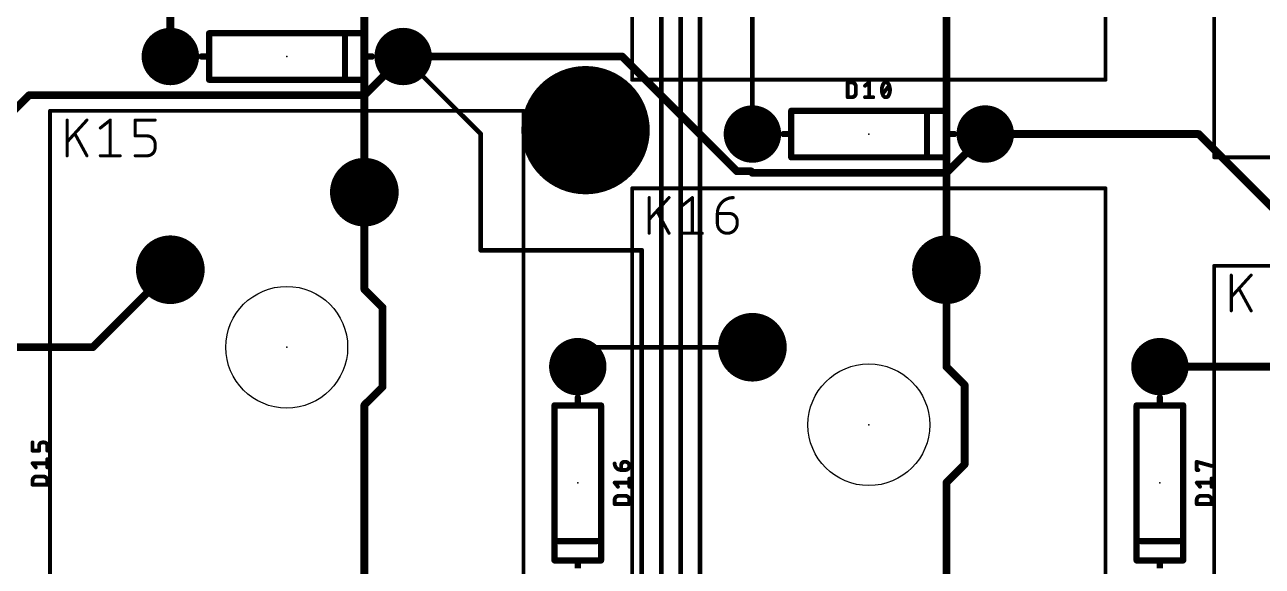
# Model space of a CAD drawing. Extents: x -5 to 151, y -26 to 100.
# Drawn here: x 41.59 to 82.09, y 36.64 to 54.38 of the extents above; entities that cross this region are included whole.
import ezdxf

# ---------------------------------------------------------------- set-up
doc = ezdxf.new("R2010")
doc.units = 0
for name, color, linetype in [('1', 12, 'CONTINUOUS'), ('16', 132, 'CONTINUOUS'), ('17', 110, 'CONTINUOUS'), ('20', 31, 'CONTINUOUS'), ('21', 253, 'CONTINUOUS'), ('23', 53, 'CONTINUOUS'), ('25', 253, 'CONTINUOUS'), ('39', 12, 'CONTINUOUS'), ('40', 132, 'CONTINUOUS'), ('41', 12, 'CONTINUOUS'), ('42', 132, 'CONTINUOUS'), ('51', 253, 'CONTINUOUS')]:
    doc.layers.add(name, color=color, linetype=linetype)

# ---------------------------------------------------------------- blocks, each defined once
blk = doc.blocks.new('ROUNDP')
at = {"const_width": 0.5}
blk.add_lwpolyline([(0, -0.25, 1), (0, 0.25, 1), (0, -0.25)], format="xyb", dxfattribs=at)

msp = doc.modelspace()

# ---------------------------------------------------------------- linework, layer by layer
at = {"layer": '1'}
for points, const_width in [([(63.6905, 23.3045), (63.6905, 87.8205)], 0.1524), ([(63.0555, 87.4395), (63.0555, 19.1135)], 0.1524), ([(62.4205, 15.24), (62.4205, 72.39)], 0.1524), ([(52.705, 60.9688), (52.705, 48.895)], 0.254), ([(71.755, 58.4288), (71.755, 46.355)], 0.254), ([(53.975, 53.34), (56.515, 50.8)], 0.1524), ([(56.515, 50.8), (56.515, 46.99)], 0.1524), ([(52.705, 48.895), (52.705, 45.7112)], 0.254), ([(56.515, 46.99), (61.7855, 46.99)], 0.1524), ([(61.7855, 46.99), (61.7855, 14.605)], 0.1524), ([(43.815, 43.815), (46.355, 46.355)], 0.254), ([(71.755, 46.355), (71.755, 43.1713)], 0.254), ([(52.705, 45.7112), (53.3019, 45.1144)], 0.254), ([(53.3019, 45.1144), (53.3019, 42.5157)], 0.254), ([(40.64, 43.815), (43.815, 43.815)], 0.254), ([(71.755, 43.1713), (72.3519, 42.5744)], 0.254), ([(78.74, 43.18), (82.55, 43.18)], 0.254), ([(53.3019, 42.5157), (52.705, 41.9188)], 0.254), ([(72.3519, 42.5744), (72.3519, 39.9757)], 0.254), ([(52.705, 41.9188), (52.705, 29.845)], 0.254), ([(72.3519, 39.9757), (71.755, 39.3788)], 0.254), ([(71.755, 39.3788), (71.755, 27.305)], 0.254)]:
    msp.add_lwpolyline(points, dxfattribs=dict(at, const_width=const_width))
for points, const_width in [([(54.0019, 53.3669, 1), (53.9481, 53.3131)], 0.0762), ([(56.5531, 50.8, 1), (56.4769, 50.8)], 0.0762), ([(56.4881, 50.7731, 1), (56.5419, 50.8269)], 0.0762), ([(52.7685, 48.895, 1), (52.6415, 48.895)], 0.127), ([(52.6415, 48.895, 1), (52.7685, 48.895)], 0.127), ([(56.515, 47.0281, 1), (56.515, 46.9519)], 0.0762), ([(56.4769, 46.99, 1), (56.5531, 46.99)], 0.0762), ([(61.8236, 46.99, 1), (61.7474, 46.99)], 0.0762), ([(61.7855, 46.9519, 1), (61.7855, 47.0281)], 0.0762), ([(46.3999, 46.3101, 1), (46.3101, 46.3999)], 0.127), ([(71.8185, 46.355, 1), (71.6915, 46.355)], 0.127), ([(71.6915, 46.355, 1), (71.8185, 46.355)], 0.127), ([(52.7499, 45.7562, 1), (52.6601, 45.6663)], 0.127), ([(52.6415, 45.7112, 1), (52.7685, 45.7112)], 0.127), ([(53.3654, 45.1144, 1), (53.2384, 45.1144)], 0.127), ([(53.257, 45.0694, 1), (53.3468, 45.1593)], 0.127), ([(43.7701, 43.8599, 1), (43.8599, 43.7701)], 0.127), ([(43.815, 43.7515, 1), (43.815, 43.8785)], 0.127), ([(71.7999, 43.2162, 1), (71.7101, 43.1263)], 0.127), ([(71.6915, 43.1713, 1), (71.8185, 43.1713)], 0.127), ([(78.74, 43.2435, 1), (78.74, 43.1165)], 0.127), ([(53.2384, 42.5157, 1), (53.3654, 42.5157)], 0.127), ([(53.3468, 42.4707, 1), (53.257, 42.5606)], 0.127), ([(72.4154, 42.5744, 1), (72.2884, 42.5744)], 0.127), ([(72.307, 42.5294, 1), (72.3968, 42.6193)], 0.127), ([(52.7685, 41.9188, 1), (52.6415, 41.9188)], 0.127), ([(52.6601, 41.9637, 1), (52.7499, 41.8738)], 0.127), ([(72.3968, 39.9307, 1), (72.307, 40.0206)], 0.127), ([(72.2884, 39.9757, 1), (72.4154, 39.9757)], 0.127), ([(71.8185, 39.3788, 1), (71.6915, 39.3788)], 0.127), ([(71.7101, 39.4237, 1), (71.7999, 39.3338)], 0.127)]:
    msp.add_lwpolyline(points, format="xyb", dxfattribs=dict(at, const_width=const_width))
at = {"layer": '16'}
for points, const_width in [([(46.355, 65.405), (46.355, 53.34)], 0.254), ([(65.405, 62.865), (65.405, 50.8)], 0.1524), ([(52.705, 52.07), (53.975, 53.34)], 0.254), ([(53.975, 53.34), (61.1408, 53.34)], 0.254), ([(61.1408, 53.34), (64.9, 49.5808)], 0.254), ([(41.145, 51.4858), (41.7292, 52.07)], 0.254), ([(41.7292, 52.07), (52.705, 52.07)], 0.254), ([(71.755, 49.53), (73.025, 50.8)], 0.254), ([(73.025, 50.8), (80.01, 50.8)], 0.254), ([(80.01, 50.8), (83.82, 46.99)], 0.254), ([(64.9, 49.5808), (65.3542, 49.5808)], 0.254), ([(65.3542, 49.5808), (65.405, 49.53)], 0.254), ([(65.405, 49.53), (71.755, 49.53)], 0.254), ([(59.69, 43.18), (60.325, 43.815)], 0.1524), ([(60.325, 43.815), (65.405, 43.815)], 0.1524)]:
    msp.add_lwpolyline(points, dxfattribs=dict(at, const_width=const_width))
for points, const_width in [([(53.975, 53.4035, 1), (53.975, 53.2765)], 0.127), ([(54.0199, 53.2951, 1), (53.9301, 53.3849)], 0.127), ([(61.1857, 53.3849, 1), (61.0959, 53.2951)], 0.127), ([(61.1408, 53.2765, 1), (61.1408, 53.4035)], 0.127), ([(46.2915, 53.34, 1), (46.4185, 53.34)], 0.127), ([(41.7292, 52.1335, 1), (41.7292, 52.0065)], 0.127), ([(41.7741, 52.0251, 1), (41.6843, 52.1149)], 0.127), ([(52.6601, 52.1149, 1), (52.7499, 52.0251)], 0.127), ([(52.705, 52.0065, 1), (52.705, 52.1335)], 0.127), ([(65.3669, 50.8, 1), (65.4431, 50.8)], 0.0762), ([(73.025, 50.8635, 1), (73.025, 50.7365)], 0.127), ([(73.0699, 50.7551, 1), (72.9801, 50.8449)], 0.127), ([(80.0549, 50.8449, 1), (79.9651, 50.7551)], 0.127), ([(80.01, 50.7365, 1), (80.01, 50.8635)], 0.127), ([(64.9, 49.6443, 1), (64.9, 49.5173)], 0.127), ([(64.8551, 49.5359, 1), (64.9449, 49.6257)], 0.127), ([(65.3991, 49.6257, 1), (65.3093, 49.5359)], 0.127), ([(65.405, 49.5935, 1), (65.405, 49.4665)], 0.127), ([(65.3542, 49.5173, 1), (65.3542, 49.6443)], 0.127), ([(65.3601, 49.4851, 1), (65.4499, 49.5749)], 0.127), ([(71.7101, 49.5749, 1), (71.7999, 49.4851)], 0.127), ([(71.755, 49.4665, 1), (71.755, 49.5935)], 0.127), ([(60.325, 43.8531, 1), (60.325, 43.7769)], 0.0762), ([(60.3519, 43.7881, 1), (60.2981, 43.8419)], 0.0762), ([(65.405, 43.7769, 1), (65.405, 43.8531)], 0.0762), ([(59.6631, 43.2069, 1), (59.7169, 43.1531)], 0.0762)]:
    msp.add_lwpolyline(points, format="xyb", dxfattribs=dict(at, const_width=const_width))
at = {"layer": '20'}
for centre in [(50.165, 43.815), (69.215, 41.275)]:
    msp.add_circle(centre, 1.9939, dxfattribs=at)
at = {"layer": '21', "const_width": 0.2032}
for points in [[(47.625, 54.102), (52.705, 54.102)], [(47.625, 53.34), (47.625, 54.102)], [(52.07, 53.975), (52.07, 52.705)], [(52.705, 54.102), (52.705, 53.34)], [(47.625, 53.34), (47.371, 53.34)], [(47.625, 52.578), (47.625, 53.34)], [(52.705, 53.34), (52.705, 52.578)], [(52.705, 53.34), (52.959, 53.34)], [(52.705, 52.578), (47.625, 52.578)], [(66.675, 51.562), (71.755, 51.562)], [(66.675, 50.8), (66.675, 51.562)], [(71.12, 51.435), (71.12, 50.165)], [(71.755, 51.562), (71.755, 50.8)], [(66.675, 50.8), (66.421, 50.8)], [(66.675, 50.038), (66.675, 50.8)], [(71.755, 50.8), (71.755, 50.038)], [(71.755, 50.8), (72.009, 50.8)], [(71.755, 50.038), (66.675, 50.038)], [(59.69, 41.91), (59.69, 42.164)], [(78.74, 41.91), (78.74, 42.164)], [(58.928, 36.83), (58.928, 41.91)], [(58.928, 41.91), (59.69, 41.91)], [(59.69, 41.91), (60.452, 41.91)], [(60.452, 41.91), (60.452, 36.83)], [(77.978, 36.83), (77.978, 41.91)], [(77.978, 41.91), (78.74, 41.91)], [(78.74, 41.91), (79.502, 41.91)], [(79.502, 41.91), (79.502, 36.83)], [(60.325, 37.465), (59.055, 37.465)], [(79.375, 37.465), (78.105, 37.465)], [(59.69, 36.83), (58.928, 36.83)], [(60.452, 36.83), (59.69, 36.83)], [(59.69, 36.83), (59.69, 36.576)], [(78.74, 36.83), (77.978, 36.83)], [(79.502, 36.83), (78.74, 36.83)], [(78.74, 36.83), (78.74, 36.576)]]:
    msp.add_lwpolyline(points, dxfattribs=at)
at = {"layer": '21'}
for points, const_width in [([(47.625, 54.1528, 1), (47.625, 54.0512)], 0.1016), ([(47.6758, 54.102, 1), (47.5742, 54.102)], 0.1016), ([(52.1208, 53.975, 1), (52.0192, 53.975)], 0.1016), ([(52.7558, 54.102, 1), (52.6542, 54.102)], 0.1016), ([(52.705, 54.0512, 1), (52.705, 54.1528)], 0.1016), ([(47.371, 53.3908, 1), (47.371, 53.2892)], 0.1016), ([(47.6758, 53.34, 1), (47.5742, 53.34)], 0.1016), ([(47.5742, 53.34, 1), (47.6758, 53.34)], 0.1016), ([(47.625, 53.2892, 1), (47.625, 53.3908)], 0.1016), ([(52.7558, 53.34, 1), (52.6542, 53.34)], 0.1016), ([(52.705, 53.3908, 1), (52.705, 53.2892)], 0.1016), ([(52.6542, 53.34, 1), (52.7558, 53.34)], 0.1016), ([(52.959, 53.2892, 1), (52.959, 53.3908)], 0.1016), ([(47.625, 52.6288, 1), (47.625, 52.5272)], 0.1016), ([(52.0192, 52.705, 1), (52.1208, 52.705)], 0.1016), ([(52.705, 52.5272, 1), (52.705, 52.6288)], 0.1016), ([(59.944, 48.927, 1), (59.944, 52.927, 1), (59.944, 48.927)], 0.2032), ([(47.5742, 52.578, 1), (47.6758, 52.578)], 0.1016), ([(52.6542, 52.578, 1), (52.7558, 52.578)], 0.1016), ([(66.675, 51.6128, 1), (66.675, 51.5112)], 0.1016), ([(66.7258, 51.562, 1), (66.6242, 51.562)], 0.1016), ([(71.1708, 51.435, 1), (71.0692, 51.435)], 0.1016), ([(71.8058, 51.562, 1), (71.7042, 51.562)], 0.1016), ([(71.755, 51.5112, 1), (71.755, 51.6128)], 0.1016), ([(66.421, 50.8508, 1), (66.421, 50.7492)], 0.1016), ([(66.7258, 50.8, 1), (66.6242, 50.8)], 0.1016), ([(66.6242, 50.8, 1), (66.7258, 50.8)], 0.1016), ([(66.675, 50.7492, 1), (66.675, 50.8508)], 0.1016), ([(71.8058, 50.8, 1), (71.7042, 50.8)], 0.1016), ([(71.755, 50.8508, 1), (71.755, 50.7492)], 0.1016), ([(71.7042, 50.8, 1), (71.8058, 50.8)], 0.1016), ([(72.009, 50.7492, 1), (72.009, 50.8508)], 0.1016), ([(66.675, 50.0888, 1), (66.675, 49.9872)], 0.1016), ([(66.6242, 50.038, 1), (66.7258, 50.038)], 0.1016), ([(71.0692, 50.165, 1), (71.1708, 50.165)], 0.1016), ([(71.7042, 50.038, 1), (71.8058, 50.038)], 0.1016), ([(71.755, 49.9872, 1), (71.755, 50.0888)], 0.1016), ([(59.7408, 42.164, 1), (59.6392, 42.164)], 0.1016), ([(78.7908, 42.164, 1), (78.6892, 42.164)], 0.1016), ([(58.9788, 41.91, 1), (58.8772, 41.91)], 0.1016), ([(58.928, 41.9608, 1), (58.928, 41.8592)], 0.1016), ([(59.69, 41.9608, 1), (59.69, 41.8592)], 0.1016), ([(59.6392, 41.91, 1), (59.7408, 41.91)], 0.1016), ([(59.69, 41.8592, 1), (59.69, 41.9608)], 0.1016), ([(60.5028, 41.91, 1), (60.4012, 41.91)], 0.1016), ([(60.452, 41.8592, 1), (60.452, 41.9608)], 0.1016), ([(78.0288, 41.91, 1), (77.9272, 41.91)], 0.1016), ([(77.978, 41.9608, 1), (77.978, 41.8592)], 0.1016), ([(78.74, 41.9608, 1), (78.74, 41.8592)], 0.1016), ([(78.6892, 41.91, 1), (78.7908, 41.91)], 0.1016), ([(78.74, 41.8592, 1), (78.74, 41.9608)], 0.1016), ([(79.5528, 41.91, 1), (79.4512, 41.91)], 0.1016), ([(79.502, 41.8592, 1), (79.502, 41.9608)], 0.1016), ([(59.055, 37.5158, 1), (59.055, 37.4142)], 0.1016), ([(60.325, 37.4142, 1), (60.325, 37.5158)], 0.1016), ([(78.105, 37.5158, 1), (78.105, 37.4142)], 0.1016), ([(79.375, 37.4142, 1), (79.375, 37.5158)], 0.1016), ([(58.928, 36.8808, 1), (58.928, 36.7792)], 0.1016), ([(58.8772, 36.83, 1), (58.9788, 36.83)], 0.1016), ([(59.69, 36.8808, 1), (59.69, 36.7792)], 0.1016), ([(59.7408, 36.83, 1), (59.6392, 36.83)], 0.1016), ([(59.69, 36.7792, 1), (59.69, 36.8808)], 0.1016), ([(60.4012, 36.83, 1), (60.5028, 36.83)], 0.1016), ([(60.452, 36.7792, 1), (60.452, 36.8808)], 0.1016), ([(77.978, 36.8808, 1), (77.978, 36.7792)], 0.1016), ([(77.9272, 36.83, 1), (78.0288, 36.83)], 0.1016), ([(78.74, 36.8808, 1), (78.74, 36.7792)], 0.1016), ([(78.7908, 36.83, 1), (78.6892, 36.83)], 0.1016), ([(78.74, 36.7792, 1), (78.74, 36.8808)], 0.1016), ([(79.4512, 36.83, 1), (79.5528, 36.83)], 0.1016), ([(79.502, 36.7792, 1), (79.502, 36.8808)], 0.1016)]:
    msp.add_lwpolyline(points, format="xyb", dxfattribs=dict(at, const_width=const_width))
at = {"layer": '23'}
for p in [(50.165, 53.34), (59.944, 50.927), (69.215, 50.8), (50.165, 43.815), (69.215, 41.275), (59.69, 39.37), (78.74, 39.37)]:
    msp.add_point(p, dxfattribs=at)
at = {"layer": '25'}
for points, const_width in [([(68.5549, 52.4891, 1), (68.4914, 52.4891)], 0.0635), ([(68.5232, 52.5209, 1), (68.5232, 52.4573)], 0.0635), ([(68.6572, 52.5209, 1), (68.6572, 52.4573)], 0.0635), ([(68.7913, 52.355, 0.4142), (68.6572, 52.4891)], 0.127), ([(68.6572, 52.4573, 1), (68.6572, 52.5209)], 0.0635), ([(68.823, 52.355, 1), (68.7595, 52.355)], 0.0635), ([(68.7595, 52.355, 1), (68.823, 52.355)], 0.0635), ([(69.0703, 52.4066, 1), (69.1099, 52.3571)], 0.0635), ([(69.2559, 52.4891, 1), (69.1924, 52.4891)], 0.0635), ([(69.244, 52.4643, 1), (69.2043, 52.5139)], 0.0635), ([(69.6789, 52.4221, 0.1139), (69.6387, 52.2478)], 0.127), ([(69.6387, 52.2478, 0.1139), (69.6789, 52.0735)], 0.127), ([(69.6705, 52.2478, 1), (69.607, 52.2478)], 0.0635), ([(69.607, 52.2478, 1), (69.6705, 52.2478)], 0.0635), ([(69.7728, 52.4891, 0.3205), (69.6789, 52.4221)], 0.127), ([(69.6489, 52.4324, 1), (69.709, 52.4118)], 0.0635), ([(69.7075, 52.4082, 1), (69.6504, 52.436)], 0.0635), ([(69.8666, 52.4221, 0.3205), (69.7728, 52.4891)], 0.127), ([(69.7728, 52.5208, 1), (69.7728, 52.4574)], 0.0635), ([(69.7728, 52.4574, 1), (69.7728, 52.5208)], 0.0635), ([(69.9068, 52.2478, 0.1139), (69.8666, 52.4221)], 0.127), ([(69.8952, 52.436, 1), (69.8381, 52.4082)], 0.0635), ([(69.8666, 52.0735, 0.1139), (69.9068, 52.2478)], 0.127), ([(69.8366, 52.4118, 1), (69.8967, 52.4324)], 0.0635), ([(69.9048, 52.362, 1), (69.8552, 52.4017)], 0.0635), ([(69.9386, 52.2478, 1), (69.8751, 52.2478)], 0.0635), ([(69.8751, 52.2478, 1), (69.9386, 52.2478)], 0.0635), ([(68.4914, 52.0065, 1), (68.5549, 52.0065)], 0.0635), ([(68.5232, 52.0383, 1), (68.5232, 51.9748)], 0.0635), ([(68.6572, 52.0065, 0.4142), (68.7913, 52.1406)], 0.127), ([(68.6572, 52.0382, 1), (68.6572, 51.9748)], 0.0635), ([(68.6572, 51.9748, 1), (68.6572, 52.0383)], 0.0635), ([(68.823, 52.1406, 1), (68.7595, 52.1406)], 0.0635), ([(68.7595, 52.1406, 1), (68.823, 52.1406)], 0.0635), ([(69.0901, 52.0383, 1), (69.0901, 51.9748)], 0.0635), ([(69.1924, 52.0065, 1), (69.2559, 52.0065)], 0.0635), ([(69.3582, 51.9748, 1), (69.3582, 52.0383)], 0.0635), ([(69.6407, 52.1336, 1), (69.6903, 52.0939)], 0.0635), ([(69.6789, 52.0735, 0.3205), (69.7728, 52.0065)], 0.127), ([(69.709, 52.0838, 1), (69.6489, 52.0632)], 0.0635), ([(69.6504, 52.0596, 1), (69.7075, 52.0874)], 0.0635), ([(69.7728, 52.0065, 0.3205), (69.8666, 52.0735)], 0.127), ([(69.7728, 52.0382, 1), (69.7728, 51.9748)], 0.0635), ([(69.7728, 51.9748, 1), (69.7728, 52.0382)], 0.0635), ([(69.8381, 52.0874, 1), (69.8952, 52.0596)], 0.0635), ([(69.8967, 52.0632, 1), (69.8366, 52.0838)], 0.0635), ([(43.0022, 51.2572, 1), (42.9514, 51.2572)], 0.0508), ([(43.6447, 51.2401, 1), (43.6071, 51.2743)], 0.0508), ([(44.0489, 51.0174, 1), (44.0806, 50.9777)], 0.0508), ([(44.4147, 51.2572, 1), (44.3639, 51.2572)], 0.0508), ([(44.4052, 51.2374, 1), (44.3734, 51.277)], 0.0508), ([(45.2332, 51.2572, 1), (45.1824, 51.2572)], 0.0508), ([(45.2078, 51.2826, 1), (45.2078, 51.2318)], 0.0508), ([(45.8569, 51.2318, 1), (45.8569, 51.2826)], 0.0508), ([(43.2587, 50.815, 1), (43.2141, 50.7907)], 0.0508), ([(45.2078, 50.7633, 1), (45.2078, 50.7125)], 0.0508), ([(45.1824, 50.7379, 1), (45.2332, 50.7379)], 0.0508), ([(45.8569, 50.4783, 0.4142), (45.5972, 50.7379)], 0.1016), ([(45.5972, 50.7633, 1), (45.5972, 50.7125)], 0.0508), ([(45.5972, 50.7125, 1), (45.5972, 50.7633)], 0.0508), ([(42.958, 50.5603, 1), (42.9956, 50.5261)], 0.0508), ([(45.5972, 50.0888, 0.4142), (45.8569, 50.3484)], 0.1016), ([(45.8823, 50.4783, 1), (45.8315, 50.4783)], 0.0508), ([(45.8315, 50.4783, 1), (45.8823, 50.4783)], 0.0508), ([(45.8823, 50.3484, 1), (45.8315, 50.3484)], 0.0508), ([(45.8315, 50.3484, 1), (45.8823, 50.3484)], 0.0508), ([(42.9514, 50.0888, 1), (43.0022, 50.0888)], 0.0508), ([(43.6036, 50.0766, 1), (43.6482, 50.101)], 0.0508), ([(44.0648, 50.1142, 1), (44.0648, 50.0634)], 0.0508), ([(44.3639, 50.0888, 1), (44.4147, 50.0888)], 0.0508), ([(44.7139, 50.0634, 1), (44.7139, 50.1142)], 0.0508), ([(45.2078, 50.1142, 1), (45.2078, 50.0634)], 0.0508), ([(45.5972, 50.1142, 1), (45.5972, 50.0634)], 0.0508), ([(45.5972, 50.0634, 1), (45.5972, 50.1142)], 0.0508), ([(62.0522, 48.7172, 1), (62.0014, 48.7172)], 0.0508), ([(62.6947, 48.7001, 1), (62.6571, 48.7343)], 0.0508), ([(63.4647, 48.7172, 1), (63.4139, 48.7172)], 0.0508), ([(63.4552, 48.6974, 1), (63.4234, 48.737)], 0.0508), ([(64.777, 48.7172, 0.4142), (64.2578, 48.1979)], 0.1016), ([(64.777, 48.6918, 1), (64.777, 48.7426)], 0.0508), ([(62.3087, 48.275, 1), (62.2641, 48.2507)], 0.0508), ([(63.0989, 48.4774, 1), (63.1306, 48.4377)], 0.0508), ([(64.2578, 48.2233, 1), (64.2578, 48.1725)], 0.0508), ([(64.2832, 48.1979, 1), (64.2324, 48.1979)], 0.0508), ([(64.2324, 48.1979, 1), (64.2832, 48.1979)], 0.0508), ([(64.9069, 47.9383, 0.4142), (64.6472, 48.1979)], 0.1016), ([(64.6472, 48.2233, 1), (64.6472, 48.1725)], 0.0508), ([(64.6472, 48.1725, 1), (64.6472, 48.2233)], 0.0508), ([(62.008, 48.0203, 1), (62.0456, 47.9861)], 0.0508), ([(64.2578, 47.8734, 1), (64.9069, 47.8734)], 0.1016), ([(64.2832, 47.8734, 1), (64.2324, 47.8734)], 0.0508), ([(64.2324, 47.8734, 1), (64.2832, 47.8734)], 0.0508), ([(64.9323, 47.9383, 1), (64.8815, 47.9383)], 0.0508), ([(64.8815, 47.9383, 1), (64.9323, 47.9383)], 0.0508), ([(64.9323, 47.8734, 1), (64.8815, 47.8734)], 0.0508), ([(64.8815, 47.8734, 1), (64.9323, 47.8734)], 0.0508), ([(62.0014, 47.5488, 1), (62.0522, 47.5488)], 0.0508), ([(62.6536, 47.5366, 1), (62.6982, 47.561)], 0.0508), ([(63.1148, 47.5742, 1), (63.1148, 47.5234)], 0.0508), ([(63.4139, 47.5488, 1), (63.4647, 47.5488)], 0.0508), ([(63.7639, 47.5234, 1), (63.7639, 47.5742)], 0.0508), ([(81.1022, 46.1772, 1), (81.0514, 46.1772)], 0.0508), ([(81.7447, 46.1601, 1), (81.7071, 46.1943)], 0.0508), ([(81.3587, 45.735, 1), (81.3141, 45.7107)], 0.0508), ([(81.058, 45.4803, 1), (81.0956, 45.4461)], 0.0508), ([(81.0514, 45.0088, 1), (81.1022, 45.0088)], 0.0508), ([(81.7036, 44.9966, 1), (81.7482, 45.021)], 0.0508), ([(41.8783, 40.6968, 1), (41.8147, 40.6968)], 0.0635), ([(42.1682, 40.6968, 0.4142), (42.061, 40.5896)], 0.127), ([(42.0927, 40.5896, 1), (42.0292, 40.5896)], 0.0635), ([(42.0292, 40.5896, 1), (42.0927, 40.5896)], 0.0635), ([(42.1682, 40.7286, 1), (42.1682, 40.6651)], 0.0635), ([(42.1682, 40.6651, 1), (42.1682, 40.7286)], 0.0635), ([(42.2219, 40.7286, 1), (42.2219, 40.6651)], 0.0635), ([(42.3291, 40.5896, 0.4142), (42.2219, 40.6968)], 0.127), ([(42.2219, 40.6651, 1), (42.2219, 40.7286)], 0.0635), ([(42.3609, 40.5896, 1), (42.2974, 40.5896)], 0.0635), ([(42.2974, 40.5896, 1), (42.3609, 40.5896)], 0.0635), ([(41.8147, 40.4287, 1), (41.8783, 40.4287)], 0.0635), ([(41.8465, 40.4605, 1), (41.8465, 40.397)], 0.0635), ([(42.0292, 40.4287, 1), (42.0927, 40.4287)], 0.0635), ([(42.061, 40.397, 1), (42.061, 40.4605)], 0.0635), ([(42.2974, 40.4287, 1), (42.3609, 40.4287)], 0.0635), ([(42.3609, 40.1482, 1), (42.2974, 40.1482)], 0.0635), ([(61.2182, 40.0618, 0.4142), (61.111, 39.9546)], 0.127), ([(61.2182, 40.0936, 1), (61.2182, 40.0301)], 0.0635), ([(61.245, 40.0936, 1), (61.245, 40.0301)], 0.0635), ([(61.245, 39.7937, 1), (61.245, 40.0618)], 0.127), ([(61.2182, 40.0301, 1), (61.2182, 40.0936)], 0.0635), ([(61.245, 40.0301, 1), (61.245, 40.0936)], 0.0635), ([(79.9783, 40.0618, 1), (79.9147, 40.0618)], 0.0635), ([(79.955, 40.0924, 1), (79.938, 40.0312)], 0.0635), ([(41.8713, 40.034, 1), (41.8217, 39.9943)], 0.0635), ([(41.8465, 40.0459, 1), (41.8465, 39.9824)], 0.0635), ([(41.929, 39.8603, 1), (41.9785, 39.8999)], 0.0635), ([(42.2974, 39.8801, 1), (42.3609, 39.8801)], 0.0635), ([(42.3291, 39.9824, 1), (42.3291, 40.0459)], 0.0635), ([(60.9282, 40.0082, 1), (60.8647, 40.0082)], 0.0635), ([(60.8965, 40.0082, 0.4142), (61.111, 39.7937)], 0.127), ([(61.1427, 39.9546, 1), (61.0792, 39.9546)], 0.0635), ([(61.0792, 39.9546, 1), (61.1427, 39.9546)], 0.0635), ([(61.0792, 39.7937, 1), (61.1427, 39.7937)], 0.0635), ([(61.111, 39.8255, 1), (61.111, 39.762)], 0.0635), ([(61.111, 39.762, 1), (61.111, 39.8255)], 0.0635), ([(61.245, 39.8255, 1), (61.245, 39.762)], 0.0635), ([(61.245, 39.762, 1), (61.245, 39.8255)], 0.0635), ([(79.9147, 39.7937, 1), (79.9783, 39.7937)], 0.0635), ([(79.9465, 39.8255, 1), (79.9465, 39.762)], 0.0635), ([(80.0001, 39.762, 1), (80.0001, 39.8255)], 0.0635), ([(80.4206, 39.8972, 1), (80.4376, 39.9584)], 0.0635), ([(41.8783, 39.4472, 1), (41.8147, 39.4472)], 0.0635), ([(41.8147, 39.4472, 1), (41.8783, 39.4472)], 0.0635), ([(41.8147, 39.3132, 1), (41.8783, 39.3132)], 0.0635), ([(41.9806, 39.5813, 0.4142), (41.8465, 39.4472)], 0.127), ([(41.8465, 39.3449, 1), (41.8465, 39.2814)], 0.0635), ([(41.9806, 39.613, 1), (41.9806, 39.5495)], 0.0635), ([(41.9806, 39.5495, 1), (41.9806, 39.613)], 0.0635), ([(42.3291, 39.4472, 0.4142), (42.195, 39.5813)], 0.127), ([(42.195, 39.613, 1), (42.195, 39.5495)], 0.0635), ([(42.195, 39.5495, 1), (42.195, 39.613)], 0.0635), ([(42.3609, 39.4472, 1), (42.2974, 39.4472)], 0.0635), ([(42.2974, 39.4472, 1), (42.3608, 39.4472)], 0.0635), ([(42.2974, 39.3132, 1), (42.3609, 39.3132)], 0.0635), ([(42.3291, 39.2814, 1), (42.3291, 39.3449)], 0.0635), ([(60.9213, 39.399, 1), (60.8717, 39.3593)], 0.0635), ([(60.8965, 39.4109, 1), (60.8965, 39.3474)], 0.0635), ([(60.979, 39.2253, 1), (61.0285, 39.2649)], 0.0635), ([(61.4109, 39.5132, 1), (61.3473, 39.5132)], 0.0635), ([(61.3791, 39.3474, 1), (61.3791, 39.4109)], 0.0635), ([(79.9713, 39.399, 1), (79.9217, 39.3593)], 0.0635), ([(79.9465, 39.4109, 1), (79.9465, 39.3474)], 0.0635), ([(80.029, 39.2253, 1), (80.0785, 39.2649)], 0.0635), ([(80.4609, 39.5132, 1), (80.3974, 39.5132)], 0.0635), ([(80.4291, 39.3474, 1), (80.4291, 39.4109)], 0.0635), ([(61.0306, 38.9463, 0.4142), (60.8965, 38.8122)], 0.127), ([(61.0306, 38.978, 1), (61.0306, 38.9145)], 0.0635), ([(61.0306, 38.9145, 1), (61.0306, 38.978)], 0.0635), ([(61.3791, 38.8122, 0.4142), (61.245, 38.9463)], 0.127), ([(61.245, 38.978, 1), (61.245, 38.9145)], 0.0635), ([(61.245, 38.9145, 1), (61.245, 38.978)], 0.0635), ([(61.3473, 39.2451, 1), (61.4109, 39.2451)], 0.0635), ([(80.0806, 38.9463, 0.4142), (79.9465, 38.8122)], 0.127), ([(80.0806, 38.978, 1), (80.0806, 38.9145)], 0.0635), ([(80.0806, 38.9145, 1), (80.0806, 38.978)], 0.0635), ([(80.4291, 38.8122, 0.4142), (80.295, 38.9463)], 0.127), ([(80.295, 38.978, 1), (80.295, 38.9145)], 0.0635), ([(80.295, 38.9145, 1), (80.295, 38.978)], 0.0635), ([(80.3974, 39.2451, 1), (80.4609, 39.2451)], 0.0635), ([(60.8965, 38.7099, 1), (60.8965, 38.6464)], 0.0635), ([(60.9283, 38.8122, 1), (60.8648, 38.8122)], 0.0635), ([(60.8648, 38.8122, 1), (60.9283, 38.8122)], 0.0635), ([(60.8648, 38.6782, 1), (60.9283, 38.6782)], 0.0635), ([(61.4109, 38.8122, 1), (61.3473, 38.8122)], 0.0635), ([(61.3473, 38.6782, 1), (61.4109, 38.6782)], 0.0635), ([(61.3474, 38.8122, 1), (61.4108, 38.8122)], 0.0635), ([(61.3791, 38.6464, 1), (61.3791, 38.7099)], 0.0635), ([(79.9783, 38.8122, 1), (79.9147, 38.8122)], 0.0635), ([(79.9147, 38.8122, 1), (79.9783, 38.8122)], 0.0635), ([(79.9147, 38.6782, 1), (79.9783, 38.6782)], 0.0635), ([(79.9465, 38.7099, 1), (79.9465, 38.6464)], 0.0635), ([(80.4609, 38.8122, 1), (80.3974, 38.8122)], 0.0635), ([(80.3974, 38.8122, 1), (80.4608, 38.8122)], 0.0635), ([(80.3974, 38.6782, 1), (80.4609, 38.6782)], 0.0635), ([(80.4291, 38.6464, 1), (80.4291, 38.7099)], 0.0635)]:
    msp.add_lwpolyline(points, format="xyb", dxfattribs=dict(at, const_width=const_width))
for points, const_width in [([(68.5232, 52.0065), (68.5232, 52.4891)], 0.127), ([(68.5232, 52.4891), (68.6572, 52.4891)], 0.127), ([(68.7913, 52.355), (68.7913, 52.1406)], 0.127), ([(69.0901, 52.3819), (69.2241, 52.4891)], 0.127), ([(69.2241, 52.4891), (69.2241, 52.0065)], 0.127), ([(69.6655, 52.1137), (69.88, 52.3819)], 0.127), ([(68.6572, 52.0065), (68.5232, 52.0065)], 0.127), ([(69.0901, 52.0065), (69.3582, 52.0065)], 0.127), ([(42.9768, 50.0888), (42.9768, 51.2572)], 0.1016), ([(43.6259, 51.2572), (42.9768, 50.5432)], 0.1016), ([(44.0648, 50.9976), (44.3893, 51.2572)], 0.1016), ([(44.3893, 51.2572), (44.3893, 50.0888)], 0.1016), ([(45.2078, 50.7379), (45.2078, 51.2572)], 0.1016), ([(45.2078, 51.2572), (45.8569, 51.2572)], 0.1016), ([(43.6259, 50.0888), (43.2364, 50.8028)], 0.1016), ([(45.5972, 50.7379), (45.2078, 50.7379)], 0.1016), ([(45.8569, 50.3484), (45.8569, 50.4783)], 0.1016), ([(44.0648, 50.0888), (44.7139, 50.0888)], 0.1016), ([(45.2078, 50.0888), (45.5972, 50.0888)], 0.1016), ([(62.0268, 47.5488), (62.0268, 48.7172)], 0.1016), ([(62.6759, 48.7172), (62.0268, 48.0032)], 0.1016), ([(63.1148, 48.4576), (63.4393, 48.7172)], 0.1016), ([(63.4393, 48.7172), (63.4393, 47.5488)], 0.1016), ([(62.6759, 47.5488), (62.2864, 48.2628)], 0.1016), ([(64.2578, 48.1979), (64.6472, 48.1979)], 0.1016), ([(64.2578, 47.8734), (64.2578, 48.1979)], 0.1016), ([(64.9069, 47.9383), (64.9069, 47.8734)], 0.1016), ([(63.1148, 47.5488), (63.7639, 47.5488)], 0.1016), ([(81.0768, 45.0088), (81.0768, 46.1772)], 0.1016), ([(81.7259, 46.1772), (81.0768, 45.4632)], 0.1016), ([(81.7259, 45.0088), (81.3364, 45.7228)], 0.1016), ([(41.8465, 40.4287), (41.8465, 40.6968)], 0.127), ([(42.061, 40.5896), (42.061, 40.4287)], 0.127), ([(42.2219, 40.6968), (42.1682, 40.6968)], 0.127), ([(42.3291, 40.4287), (42.3291, 40.5896)], 0.127), ([(42.061, 40.4287), (41.8465, 40.4287)], 0.127), ([(42.3291, 39.8801), (42.3291, 40.1482)], 0.127), ([(61.2182, 40.0618), (61.245, 40.0618)], 0.127), ([(79.9465, 39.7937), (79.9465, 40.0618)], 0.127), ([(79.9465, 40.0618), (80.4291, 39.9278)], 0.127), ([(41.9537, 39.8801), (41.8465, 40.0141)], 0.127), ([(41.8465, 40.0141), (42.3291, 40.0141)], 0.127), ([(61.111, 39.7937), (61.111, 39.9546)], 0.127), ([(61.245, 39.7937), (61.111, 39.7937)], 0.127), ([(80.0001, 39.7937), (79.9465, 39.7937)], 0.127), ([(41.8465, 39.3132), (41.8465, 39.4472)], 0.127), ([(42.3291, 39.3132), (41.8465, 39.3132)], 0.127), ([(41.9806, 39.5813), (42.195, 39.5813)], 0.127), ([(42.3291, 39.4472), (42.3291, 39.3132)], 0.127), ([(61.0037, 39.2451), (60.8965, 39.3791)], 0.127), ([(60.8965, 39.3791), (61.3791, 39.3791)], 0.127), ([(61.3791, 39.2451), (61.3791, 39.5132)], 0.127), ([(80.0537, 39.2451), (79.9465, 39.3791)], 0.127), ([(79.9465, 39.3791), (80.4291, 39.3791)], 0.127), ([(80.4291, 39.2451), (80.4291, 39.5132)], 0.127), ([(61.0306, 38.9463), (61.245, 38.9463)], 0.127), ([(80.0806, 38.9463), (80.295, 38.9463)], 0.127), ([(60.8965, 38.6782), (60.8965, 38.8122)], 0.127), ([(61.3791, 38.6782), (60.8965, 38.6782)], 0.127), ([(61.3791, 38.8122), (61.3791, 38.6782)], 0.127), ([(79.9465, 38.6782), (79.9465, 38.8122)], 0.127), ([(80.4291, 38.6782), (79.9465, 38.6782)], 0.127), ([(80.4291, 38.8122), (80.4291, 38.6782)], 0.127)]:
    msp.add_lwpolyline(points, dxfattribs=dict(at, const_width=const_width))
at = {"layer": '39', "const_width": 2.032}
msp.add_lwpolyline([(59.944, 49.927, 1), (59.944, 51.927, 1), (59.944, 49.927)], format="xyb", dxfattribs=at)
at = {"layer": '40', "const_width": 2.032}
msp.add_lwpolyline([(59.944, 49.927, 1), (59.944, 51.927, 1), (59.944, 49.927)], format="xyb", dxfattribs=at)
at = {"layer": '41', "const_width": 2.032}
msp.add_lwpolyline([(59.944, 49.927, 1), (59.944, 51.927, 1), (59.944, 49.927)], format="xyb", dxfattribs=at)
at = {"layer": '42', "const_width": 2.032}
msp.add_lwpolyline([(59.944, 49.927, 1), (59.944, 51.927, 1), (59.944, 49.927)], format="xyb", dxfattribs=at)
at = {"layer": '51', "const_width": 0.127}
for points in [[(61.468, 52.578), (61.468, 68.072)], [(76.962, 68.072), (76.962, 52.578)], [(80.518, 50.038), (80.518, 65.532)], [(76.962, 52.578), (61.468, 52.578)], [(42.418, 36.068), (42.418, 51.562)], [(42.418, 51.562), (57.912, 51.562)], [(57.912, 51.562), (57.912, 36.068)], [(96.012, 50.038), (80.518, 50.038)], [(61.468, 33.528), (61.468, 49.022)], [(61.468, 49.022), (76.962, 49.022)], [(76.962, 49.022), (76.962, 33.528)], [(80.518, 30.988), (80.518, 46.482)], [(80.518, 46.482), (96.012, 46.482)]]:
    msp.add_lwpolyline(points, dxfattribs=at)
at = {"layer": '51', "const_width": 0.0635}
for points in [[(61.468, 52.6098, 1), (61.468, 52.5463)], [(61.4363, 52.578, 1), (61.4998, 52.578)], [(76.9303, 52.578, 1), (76.9938, 52.578)], [(76.962, 52.5463, 1), (76.962, 52.6098)], [(42.4498, 51.562, 1), (42.3862, 51.562)], [(42.418, 51.5938, 1), (42.418, 51.5303)], [(57.9438, 51.562, 1), (57.8803, 51.562)], [(57.912, 51.5303, 1), (57.912, 51.5938)], [(80.4862, 50.038, 1), (80.5498, 50.038)], [(80.518, 50.0698, 1), (80.518, 50.0063)], [(61.468, 49.0538, 1), (61.468, 48.9903)], [(61.4998, 49.022, 1), (61.4363, 49.022)], [(76.9938, 49.022, 1), (76.9303, 49.022)], [(76.962, 48.9903, 1), (76.962, 49.0538)], [(80.5498, 46.482, 1), (80.4862, 46.482)], [(80.518, 46.5138, 1), (80.518, 46.4502)]]:
    msp.add_lwpolyline(points, format="xyb", dxfattribs=at)

# ---------------------------------------------------------------- block references
at = {"layer": '17'}
for p, xscale, yscale in [((46.355, 53.34), 1.8796, 1.8796), ((46.355, 53.34), 1.8796, 1.8796), ((53.975, 53.34), 1.8796, 1.8796), ((53.975, 53.34), 1.8796, 1.8796), ((59.944, 50.927), 3.516, 3.516), ((59.944, 50.927), 3.516, 3.516), ((65.405, 50.8), 1.8796, 1.8796), ((65.405, 50.8), 1.8796, 1.8796), ((73.025, 50.8), 1.8796, 1.8796), ((73.025, 50.8), 1.8796, 1.8796), ((52.705, 48.895), 2.2479, 2.2479), ((52.705, 48.895), 2.2479, 2.2479), ((46.355, 46.355), 2.2479, 2.2479), ((46.355, 46.355), 2.2479, 2.2479), ((71.755, 46.355), 2.2479, 2.2479), ((71.755, 46.355), 2.2479, 2.2479), ((65.405, 43.815), 2.2479, 2.2479), ((65.405, 43.815), 2.2479, 2.2479)]:
    msp.add_blockref('ROUNDP', p, dxfattribs=dict(at, xscale=xscale, yscale=yscale))
at = {"layer": '17', "xscale": 1.8796, "yscale": 1.8796, "rotation": 270}
for p in [(59.69, 43.18), (59.69, 43.18), (78.74, 43.18), (78.74, 43.18)]:
    msp.add_blockref('ROUNDP', p, dxfattribs=at)

doc.saveas('drawing.dxf')
